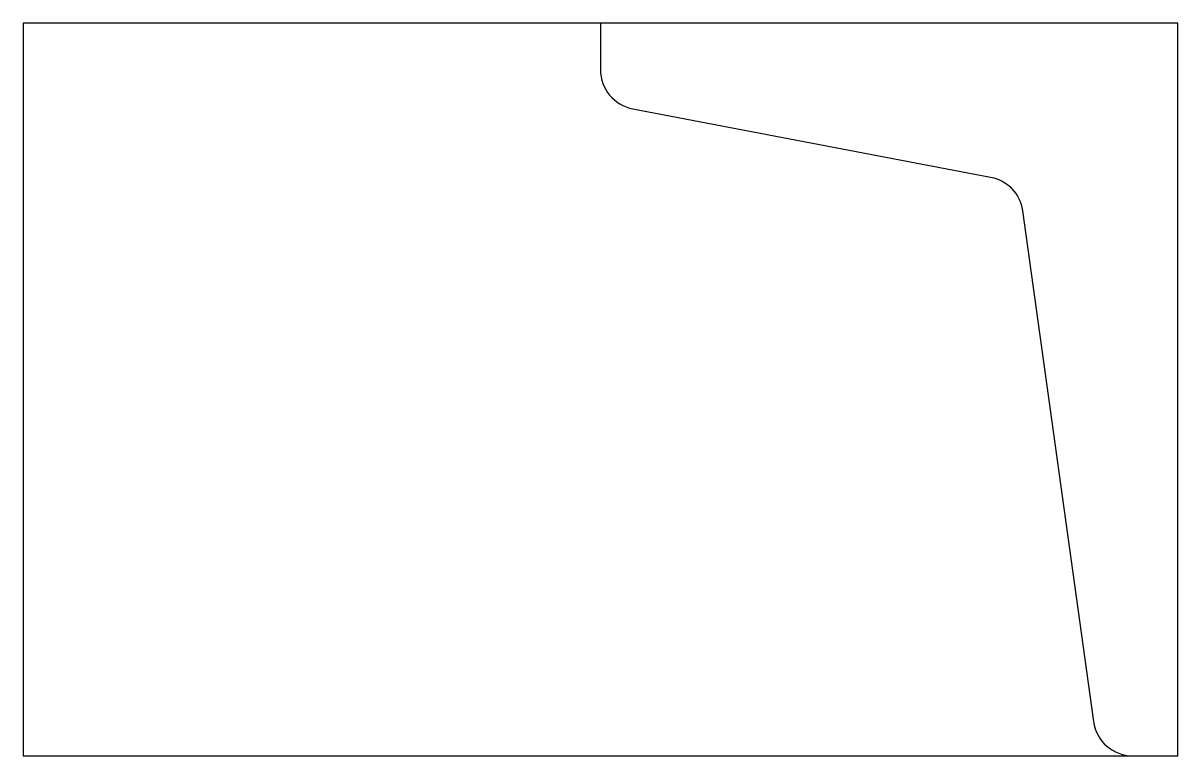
# Model space of a CAD drawing. Extents: x 0 to 1.45, y 0 to 0.92.
import ezdxf

# ---------------------------------------------------------------- set-up
doc = ezdxf.new("R2010")
doc.units = 0
doc.layers.get('0').update_dxf_attribs({"linetype": 'CONTINUOUS'})

msp = doc.modelspace()

# ---------------------------------------------------------------- linework, layer by layer
at = {"color": 0}
msp.add_lwpolyline([(0, 0), (1.45, 0), (1.45, 0.92), (0, 0.92)], close=True, dxfattribs=at)
msp.add_lwpolyline([(0.725, 0.92), (0.725, 0.8614, 0.3601), (0.7656, 0.8123), (1.2148, 0.7267, -0.321587), (1.2549, 0.6845), (1.344, 0.0431, 0.374346), (1.3935, 0), (1.45, 0)], format="xyb", dxfattribs=at)

doc.saveas('drawing.dxf')
